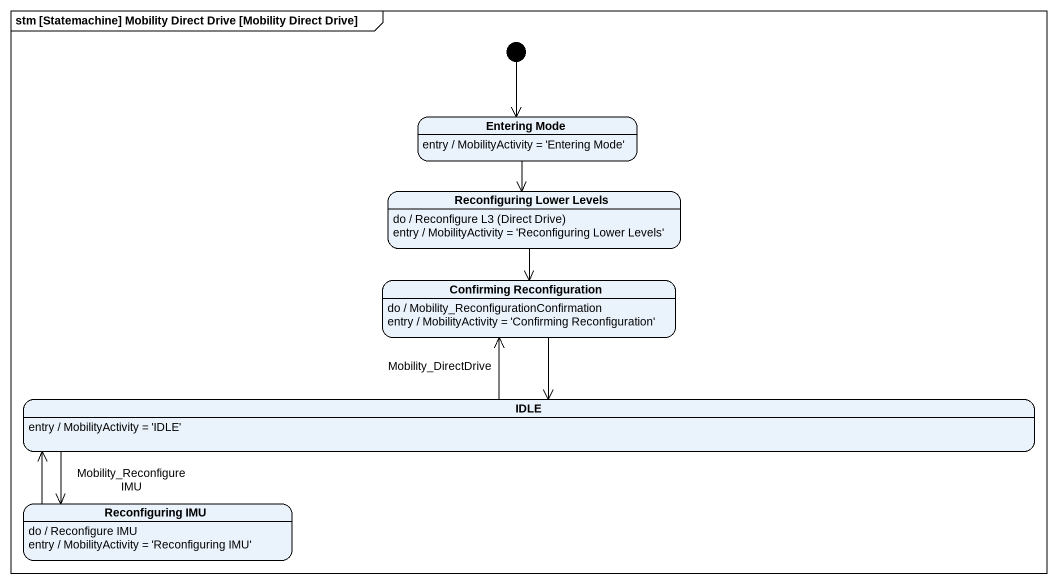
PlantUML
@startuml
mainframe stm [Statemachine] Mobility Direct Drive [Mobility Direct Drive]
hide empty description
state "Entering Mode" as Entering_Mode
Entering_Mode : entry / MobilityActivity = 'Entering Mode'
state "Reconfiguring Lower Levels" as Reconfiguring_Lower_Levels
Reconfiguring_Lower_Levels : do / Reconfigure L3 (Direct Drive)
Reconfiguring_Lower_Levels : entry / MobilityActivity = 'Reconfiguring Lower Levels'
state "Confirming Reconfiguration" as Confirming_Reconfiguration
Confirming_Reconfiguration : do / Mobility_ReconfigurationConfirmation
Confirming_Reconfiguration : entry / MobilityActivity = 'Confirming Reconfiguration'
state IDLE
IDLE : entry / MobilityActivity = 'IDLE'
state "Reconfiguring IMU" as Reconfiguring_IMU
Reconfiguring_IMU : do / Reconfigure IMU
Reconfiguring_IMU : entry / MobilityActivity = 'Reconfiguring IMU'
[*] --> Entering_Mode
Entering_Mode --> Reconfiguring_Lower_Levels
Reconfiguring_Lower_Levels --> Confirming_Reconfiguration
Confirming_Reconfiguration --> IDLE
IDLE -up-> Confirming_Reconfiguration : Mobility_DirectDrive
IDLE -left-> Reconfiguring_IMU : Mobility_Reconfigure IMU
Reconfiguring_IMU -right-> IDLE
@enduml
